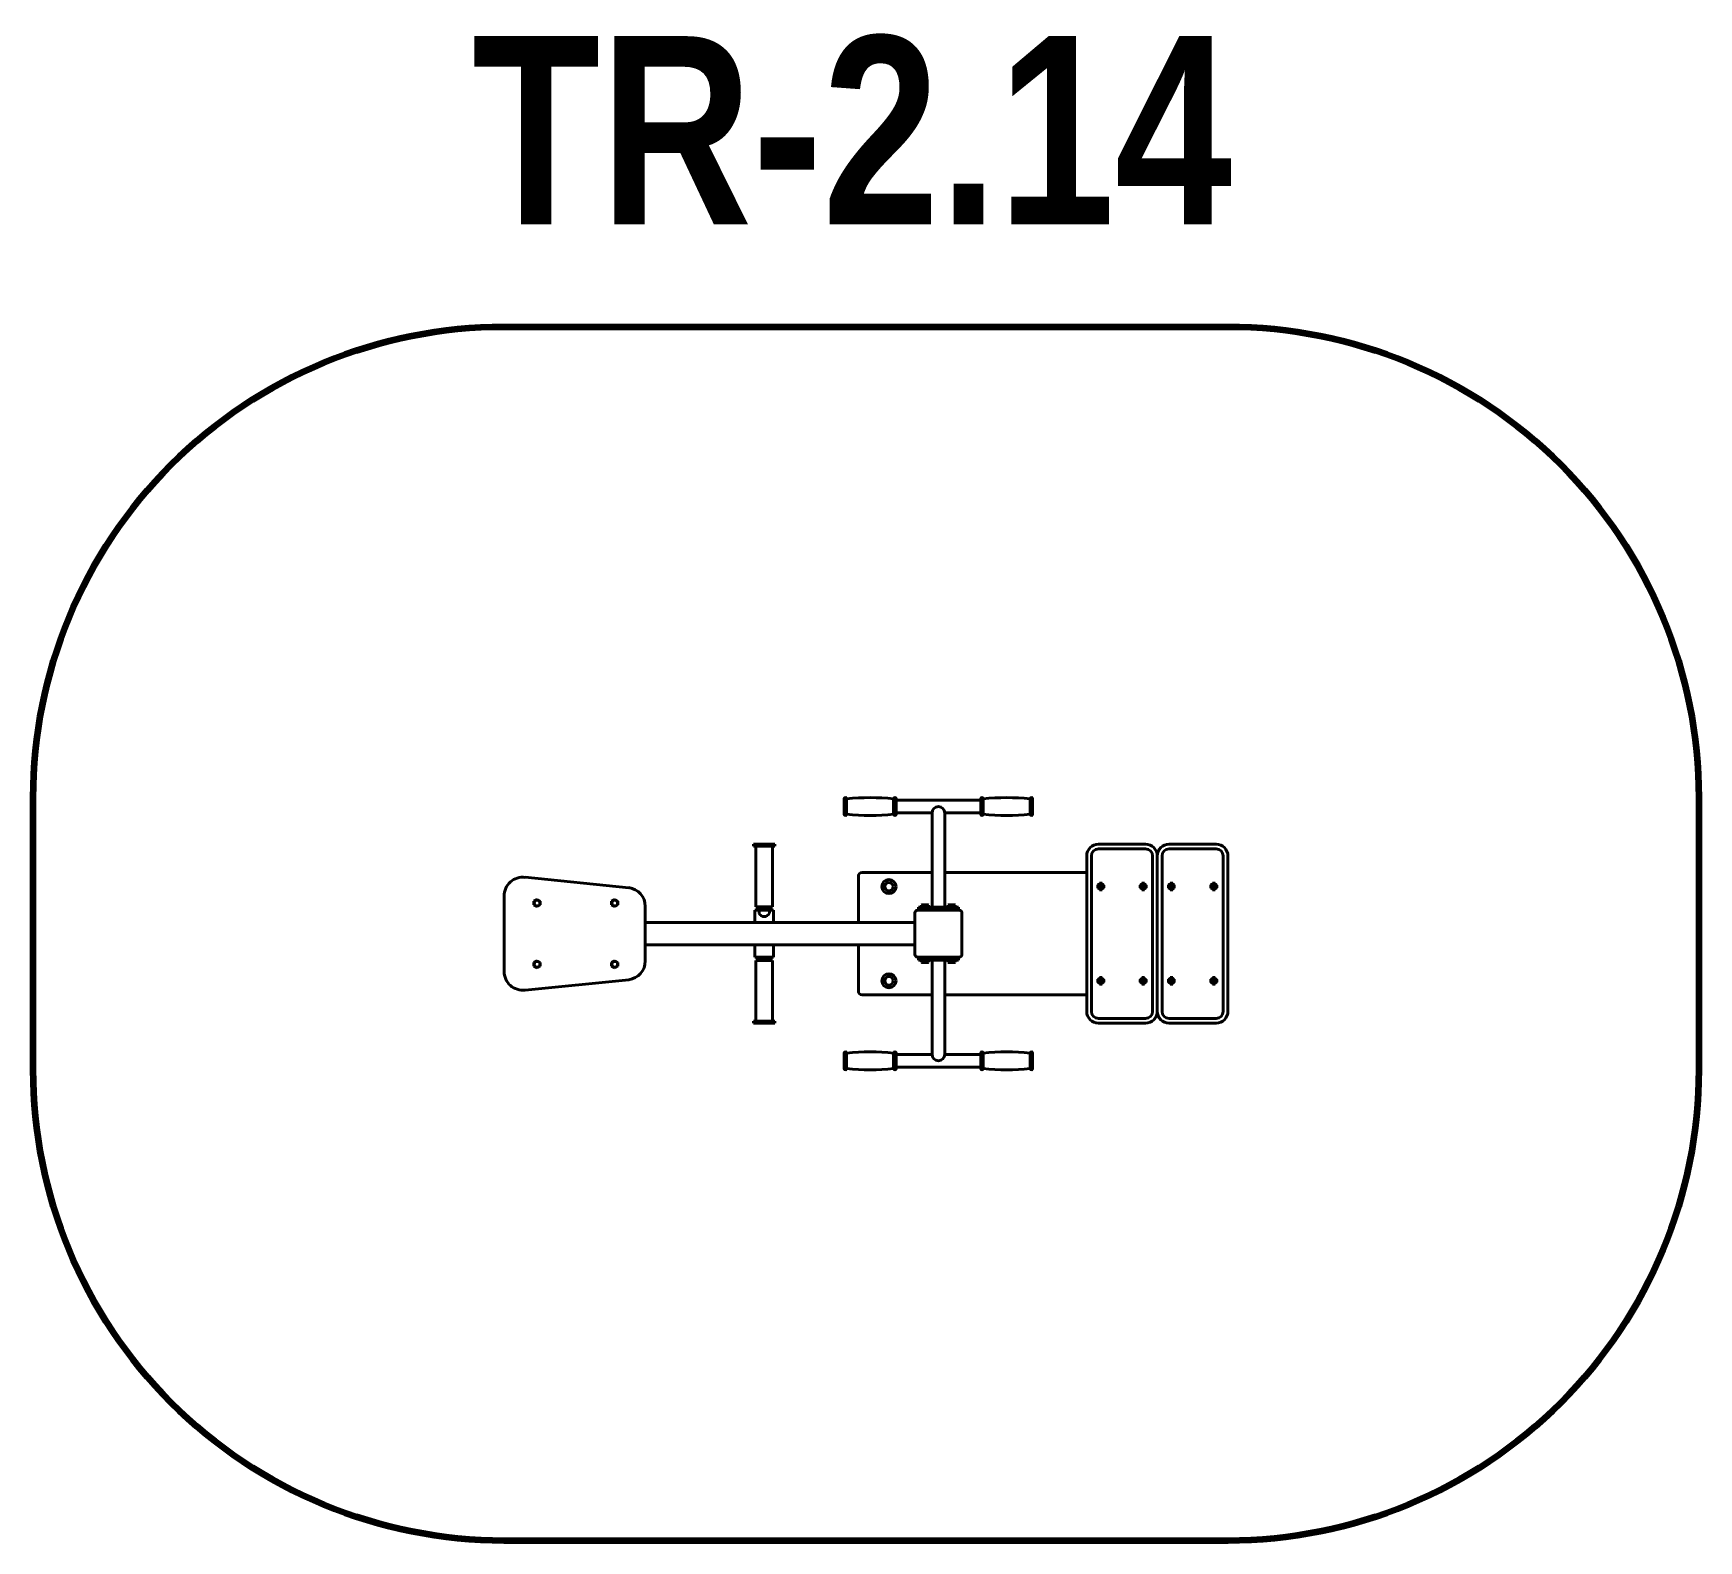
# Model space of a CAD drawing. Header units: millimetres. Extents: x 163413 to 166951, y 1082 to 4283.
import ezdxf

# ---------------------------------------------------------------- set-up
doc = ezdxf.new("R2010")
doc.units = ezdxf.units.MM
doc.set_wipeout_variables(frame=1)
doc.layers.add('DiKom', color=7, linetype='Continuous')
doc.styles.add('style1', font='arialbd.ttf', dxfattribs={"width": 0.8})

msp = doc.modelspace()

# ---------------------------------------------------------------- linework, layer by layer
at = {"layer": 'DiKom', "color": 7, "linetype": 'Continuous', "lineweight": 40}
for p, q in [((165135.7, 2625), (165135.7, 2658)), ((165140.7, 2625), (165140.7, 2658)), ((165240.7, 2625), (165240.7, 2658)), ((165245.7, 2625), (165245.7, 2658)), ((165425.7, 2654.9), (165245.7, 2654.9)), ((165425.7, 2625), (165425.7, 2658)), ((165430.7, 2625), (165430.7, 2658)), ((165530.7, 2625), (165530.7, 2658)), ((165535.7, 2625), (165535.7, 2658)), ((165245.7, 2628.1), (165322.3, 2628.1)), ((165322.3, 2628.1), (165322.3, 2427.5)), ((165349.1, 2628.1), (165349.1, 2427.5)), ((165349.1, 2628.1), (165425.7, 2628.1)), ((164943.2, 2557.5), (164943.2, 2561.5)), ((164943.2, 2561.5), (164988.2, 2561.5)), ((164988.2, 2557.5), (164943.2, 2557.5)), ((164948.2, 2557.5), (164948.2, 2428.5)), ((164948.2, 2557.5), (164983.2, 2557.5)), ((164983.2, 2428.5), (164983.2, 2557.5)), ((164988.2, 2561.5), (164988.2, 2557.5)), ((165775.7, 2561.5), (165675.7, 2561.5)), ((165675.7, 2551.5), (165775.7, 2551.5)), ((165825.7, 2561.5), (165925.7, 2561.5)), ((165925.7, 2551.5), (165825.7, 2551.5)), ((165650.7, 2536.5), (165650.7, 2206.5)), ((165660.7, 2206.5), (165660.7, 2536.5)), ((165790.7, 2536.5), (165790.7, 2206.5)), ((165800.7, 2206.5), (165800.7, 2536.5)), ((165800.7, 2206.5), (165800.7, 2536.5)), ((165810.7, 2536.5), (165810.7, 2206.5)), ((165940.7, 2206.5), (165940.7, 2536.5)), ((165950.7, 2536.5), (165950.7, 2206.5)), ((164677.9, 2469.2), (164457.9, 2491.2)), ((165165.7, 2493.5), (165165.7, 2395.5)), ((165173.7, 2501.5), (165322.3, 2501.5)), ((165188.2, 2501.5), (165322.3, 2501.5)), ((165349.1, 2501.5), (165527.3, 2501.5)), ((165518.2, 2501.5), (165650.7, 2501.5)), ((165554.1, 2501.5), (165650.7, 2501.5)), ((165554.1, 2501.5), (165650.7, 2501.5)), ((164413.2, 2371.5), (164413.2, 2451.4)), ((164483.2, 2444), (164476.7, 2440.2)), ((164489.7, 2440.2), (164483.2, 2444)), ((164648.2, 2444), (164641.7, 2440.2)), ((164654.7, 2440.2), (164648.2, 2444)), ((164476.7, 2440.2), (164476.7, 2432.7)), ((164476.7, 2432.7), (164483.2, 2429)), ((164483.2, 2429), (164489.7, 2432.7)), ((164489.7, 2432.7), (164489.7, 2440.2)), ((164641.7, 2440.2), (164641.7, 2432.7)), ((164641.7, 2432.7), (164648.2, 2429)), ((164648.2, 2429), (164654.7, 2432.7)), ((164654.7, 2432.7), (164654.7, 2440.2)), ((164713.2, 2371.5), (164713.2, 2429.5)), ((164985.7, 2421.5), (164945.8, 2421.5)), ((164945.8, 2395.5), (164945.8, 2421.5)), ((164948.2, 2428.5), (164955.7, 2428.5)), ((164950.7, 2427.5), (164950.7, 2421.5)), ((164980.7, 2427.5), (164950.7, 2427.5)), ((164954.7, 2415.1), (164954.7, 2421.5)), ((164955.7, 2428.5), (164955.7, 2427.5)), ((164975.7, 2428.5), (164955.7, 2428.5)), ((164975.7, 2427.5), (164975.7, 2428.5)), ((164975.7, 2428.5), (164983.2, 2428.5)), ((164976.7, 2415.1), (164976.7, 2421.5)), ((164980.7, 2427.5), (164980.7, 2421.5)), ((164985.7, 2395.5), (164985.7, 2421.5)), ((165285.7, 2327.5), (165285.7, 2415.5)), ((165379.7, 2421.5), (165291.7, 2421.5)), ((165379.7, 2421.5), (165291.7, 2421.5)), ((165378.2, 2427.5), (165293.2, 2427.5)), ((165293.2, 2427.5), (165293.2, 2421.5)), ((165301.2, 2432.8), (165299.8, 2432)), ((165299.8, 2432), (165299.8, 2427.5)), ((165299.8, 2427.5), (165307.3, 2427.5)), ((165307.3, 2432.8), (165301.2, 2432.8)), ((165303.6, 2432), (165303.6, 2427.5)), ((165307.3, 2432.8), (165313.5, 2432.8)), ((165314.8, 2427.5), (165307.3, 2427.5)), ((165311.1, 2432), (165311.1, 2427.5)), ((165313.5, 2432.8), (165314.8, 2432)), ((165314.8, 2432), (165314.8, 2427.5)), ((165357.9, 2432.8), (165356.6, 2432)), ((165356.6, 2432), (165356.6, 2427.5)), ((165356.6, 2427.5), (165364.1, 2427.5)), ((165364.1, 2432.8), (165357.9, 2432.8)), ((165360.3, 2432), (165360.3, 2427.5)), ((165364.1, 2432.8), (165370.2, 2432.8)), ((165371.6, 2427.5), (165364.1, 2427.5)), ((165367.8, 2432), (165367.8, 2427.5)), ((165370.2, 2432.8), (165371.6, 2432)), ((165371.6, 2432), (165371.6, 2427.5)), ((165378.2, 2427.5), (165378.2, 2421.5)), ((165385.7, 2327.5), (165385.7, 2415.5)), ((164413.2, 2371.5), (164413.2, 2291.5)), ((164713.2, 2395.5), (165285.7, 2395.5)), ((164713.2, 2371.5), (164713.2, 2313.5)), ((165285.7, 2389), (165285.7, 2354)), ((165385.7, 2347.5), (165385.7, 2395.5)), ((165285.7, 2347.5), (164713.2, 2347.5)), ((164945.8, 2321.5), (164945.8, 2347.5)), ((164985.7, 2321.5), (164985.7, 2347.5)), ((165165.7, 2347.5), (165165.7, 2249.5)), ((164483.2, 2314), (164476.7, 2310.2)), ((164476.7, 2310.2), (164476.7, 2302.7)), ((164476.7, 2302.7), (164483.2, 2299)), ((164489.7, 2310.2), (164483.2, 2314)), ((164483.2, 2299), (164489.7, 2302.7)), ((164489.7, 2302.7), (164489.7, 2310.2)), ((164648.2, 2314), (164641.7, 2310.2)), ((164641.7, 2310.2), (164641.7, 2302.7)), ((164641.7, 2302.7), (164648.2, 2299)), ((164654.7, 2310.2), (164648.2, 2314)), ((164648.2, 2299), (164654.7, 2302.7)), ((164654.7, 2302.7), (164654.7, 2310.2)), ((164985.7, 2321.5), (164945.8, 2321.5)), ((164985.7, 2321.5), (164945.8, 2321.5)), ((164948.2, 2185.5), (164948.2, 2314.5)), ((164948.2, 2314.5), (164955.7, 2314.5)), ((164950.7, 2315.5), (164950.7, 2321.5)), ((164980.7, 2315.5), (164950.7, 2315.5)), ((164955.7, 2314.5), (164955.7, 2315.5)), ((164975.7, 2314.5), (164955.7, 2314.5)), ((164975.7, 2315.5), (164975.7, 2314.5)), ((164975.7, 2314.5), (164983.2, 2314.5)), ((164980.7, 2315.5), (164980.7, 2321.5)), ((164983.2, 2314.5), (164983.2, 2185.5)), ((165379.7, 2321.5), (165291.7, 2321.5)), ((165293.2, 2315.5), (165293.2, 2321.5)), ((165378.2, 2315.5), (165293.2, 2315.5)), ((165299.8, 2310.9), (165299.8, 2315.5)), ((165299.8, 2315.5), (165307.3, 2315.5)), ((165301.2, 2310.2), (165299.8, 2310.9)), ((165307.3, 2310.2), (165301.2, 2310.2)), ((165303.6, 2310.9), (165303.6, 2315.5)), ((165314.8, 2315.5), (165307.3, 2315.5)), ((165307.3, 2310.2), (165313.5, 2310.2)), ((165311.1, 2310.9), (165311.1, 2315.5)), ((165313.5, 2310.2), (165314.8, 2310.9)), ((165314.8, 2310.9), (165314.8, 2315.5)), ((165322.3, 2114.9), (165322.3, 2315.5)), ((165349.1, 2114.9), (165349.1, 2315.5)), ((165356.6, 2310.9), (165356.6, 2315.5)), ((165356.6, 2315.5), (165364.1, 2315.5)), ((165357.9, 2310.2), (165356.6, 2310.9)), ((165364.1, 2310.2), (165357.9, 2310.2)), ((165360.3, 2310.9), (165360.3, 2315.5)), ((165371.6, 2315.5), (165364.1, 2315.5)), ((165364.1, 2310.2), (165370.2, 2310.2)), ((165367.8, 2310.9), (165367.8, 2315.5)), ((165370.2, 2310.2), (165371.6, 2310.9)), ((165371.6, 2310.9), (165371.6, 2315.5)), ((165378.2, 2315.5), (165378.2, 2321.5)), ((164677.9, 2273.7), (164457.9, 2251.8)), ((165173.7, 2241.5), (165322.3, 2241.5)), ((165188.2, 2241.5), (165322.3, 2241.5)), ((165349.1, 2241.5), (165650.7, 2241.5)), ((165554.1, 2241.5), (165650.7, 2241.5)), ((164988.2, 2185.5), (164943.2, 2185.5)), ((164943.2, 2185.5), (164943.2, 2181.5)), ((164943.2, 2181.5), (164988.2, 2181.5)), ((164948.2, 2185.5), (164983.2, 2185.5)), ((164988.2, 2181.5), (164988.2, 2185.5)), ((165760.7, 2191.5), (165675.7, 2191.5)), ((165760.7, 2181.5), (165675.7, 2181.5)), ((165690.7, 2191.5), (165775.7, 2191.5)), ((165690.7, 2181.5), (165775.7, 2181.5)), ((165910.7, 2191.5), (165825.7, 2191.5)), ((165910.7, 2181.5), (165825.7, 2181.5)), ((165840.7, 2191.5), (165925.7, 2191.5)), ((165840.7, 2181.5), (165925.7, 2181.5)), ((165135.7, 2118), (165135.7, 2085)), ((165140.7, 2118), (165140.7, 2085)), ((165240.7, 2118), (165240.7, 2085)), ((165245.7, 2118), (165245.7, 2085)), ((165245.7, 2114.9), (165322.3, 2114.9)), ((165425.7, 2088.1), (165245.7, 2088.1)), ((165349.1, 2114.9), (165425.7, 2114.9)), ((165425.7, 2118), (165425.7, 2085)), ((165430.7, 2118), (165430.7, 2085)), ((165530.7, 2118), (165530.7, 2085)), ((165535.7, 2118), (165535.7, 2085))]:
    msp.add_line(p, q, dxfattribs=at)
for centre, radius in [((165230.7, 2471.5), 15), ((165230.7, 2471.5), 9), ((164483.2, 2436.5), 6.18), ((164648.2, 2436.5), 6.18), ((164483.2, 2306.5), 6.18), ((164648.2, 2306.5), 6.18), ((165230.7, 2271.5), 15), ((165230.7, 2271.5), 9)]:
    msp.add_circle(centre, radius, dxfattribs=at)
for centre, radius, start, end in [((165138.2, 2658), 2.5, 0, 180), ((165190.7, 2159.2), 501.2, 84.2752, 95.7248), ((165243.2, 2658), 2.5, 0, 180), ((165428.2, 2658), 2.5, 0, 180), ((165480.7, 2159.2), 501.2, 84.2752, 95.7248), ((165533.2, 2658), 2.5, 0, 180), ((165138.2, 2625), 2.5, 180, 0), ((165190.7, 3123.7), 501.2, 264.2752, 275.7248), ((165243.2, 2625), 2.5, 180, 0), ((165335.7, 2628.1), 13.4, 0, 180), ((165428.2, 2625), 2.5, 180, 0), ((165480.7, 3123.7), 501.2, 264.2752, 275.7248), ((165533.2, 2625), 2.5, 180, 0), ((165675.7, 2536.5), 25, 90, 180), ((165675.7, 2536.5), 15, 90, 180), ((165775.7, 2536.5), 25, 0, 90), ((165775.7, 2536.5), 15, 0, 90), ((165825.7, 2536.5), 25, 90, 180), ((165825.7, 2536.5), 15, 90, 180), ((165925.7, 2536.5), 25, 0, 90), ((165925.7, 2536.5), 15, 0, 90), ((164453.2, 2451.4), 40, 83.2329, 180), ((165173.7, 2493.5), 8, 90, 180), ((164673.2, 2429.5), 40, 0, 83.2329), ((164965.7, 2419.8), 12, 203.1607, 336.8393), ((165291.7, 2415.5), 6, 90, 180), ((165301.8, 2430.1), 2.64, 46.7539, 119.0633), ((165307.3, 2423.2), 9.55, 90, 113.1373), ((165307.3, 2423.2), 9.55, 66.8627, 90), ((165312.9, 2430.1), 2.64, 60.9367, 133.2461), ((165358.5, 2430.1), 2.64, 46.7539, 119.0633), ((165364.1, 2423.2), 9.55, 90, 113.1373), ((165364.1, 2423.2), 9.55, 66.8627, 90), ((165369.6, 2430.1), 2.64, 60.9367, 133.2461), ((165379.7, 2415.5), 6, 0, 90), ((164673.2, 2313.5), 40, 276.7671, 0), ((165291.7, 2327.5), 6, 180, 270), ((165301.8, 2312.9), 2.64, 240.9367, 313.2461), ((165307.3, 2319.7), 9.55, 246.8627, 270), ((165307.3, 2319.7), 9.55, 270, 293.1373), ((165312.9, 2312.9), 2.64, 226.7539, 299.0633), ((165358.5, 2312.9), 2.64, 240.9367, 313.2461), ((165364.1, 2319.7), 9.55, 246.8627, 270), ((165364.1, 2319.7), 9.55, 270, 293.1373), ((165369.6, 2312.9), 2.64, 226.7539, 299.0633), ((165379.7, 2327.5), 6, 270, 0), ((164453.2, 2291.5), 40, 180, 276.7671), ((165173.7, 2249.5), 8, 180, 270), ((165675.7, 2206.5), 25, 180, 270), ((165675.7, 2206.5), 15, 180, 270), ((165775.7, 2206.5), 25, 270, 0), ((165775.7, 2206.5), 15, 270, 0), ((165775.7, 2206.5), 25, 319.4895, 0), ((165825.7, 2206.5), 25, 180, 220.5105), ((165825.7, 2206.5), 25, 180, 270), ((165825.7, 2206.5), 15, 180, 270), ((165925.7, 2206.5), 25, 270, 0), ((165925.7, 2206.5), 15, 270, 0), ((165138.2, 2118), 2.5, 0, 180), ((165190.7, 1619.2), 501.2, 84.2752, 95.7248), ((165243.2, 2118), 2.5, 0, 180), ((165335.7, 2114.9), 13.4, 180, 0), ((165428.2, 2118), 2.5, 0, 180), ((165480.7, 1619.2), 501.2, 84.2752, 95.7248), ((165533.2, 2118), 2.5, 0, 180), ((165138.2, 2085), 2.5, 180, 0), ((165190.7, 2583.7), 501.2, 264.2752, 275.7248), ((165243.2, 2085), 2.5, 180, 0), ((165428.2, 2085), 2.5, 180, 0), ((165480.7, 2583.7), 501.2, 264.2752, 275.7248), ((165533.2, 2085), 2.5, 180, 0)]:
    msp.add_arc(centre, radius, start, end, dxfattribs=at)

# ---------------------------------------------------------------- texts
at = {"layer": 'DiKom', "insert": (164344.7, 4277.5), "char_height": 400, "attachment_point": 1, "style": 'style1'}
msp.add_mtext_dynamic_manual_height_columns('TR-2.14', width=2593.765, gutter_width=2.15, heights=[0], dxfattribs=at)

# ---------------------------------------------------------------- next in the draw order: wipeouts: each hides what was drawn before it
at = {"color": 7, "linetype": 'Continuous', "lineweight": 40}
for points in [[(165686.7, 2468), (165686.7, 2474.9), (165686.7, 2474.9), (165680.7, 2478.4), (165680.7, 2478.4), (165674.7, 2474.9), (165674.7, 2474.9), (165674.7, 2468), (165674.7, 2468), (165680.7, 2464.5), (165680.7, 2464.5)], [(165776.7, 2468), (165776.7, 2474.9), (165776.7, 2474.9), (165770.7, 2478.4), (165770.7, 2478.4), (165764.7, 2474.9), (165764.7, 2474.9), (165764.7, 2468), (165764.7, 2468), (165770.7, 2464.5), (165770.7, 2464.5)], [(165836.7, 2468), (165836.7, 2474.9), (165836.7, 2474.9), (165830.7, 2478.4), (165830.7, 2478.4), (165824.7, 2474.9), (165824.7, 2474.9), (165824.7, 2468), (165824.7, 2468), (165830.7, 2464.5), (165830.7, 2464.5)], [(165926.7, 2468), (165926.7, 2474.9), (165926.7, 2474.9), (165920.7, 2478.4), (165920.7, 2478.4), (165914.7, 2474.9), (165914.7, 2474.9), (165914.7, 2468), (165914.7, 2468), (165920.7, 2464.5), (165920.7, 2464.5)], [(165686.7, 2268), (165686.7, 2274.9), (165686.7, 2274.9), (165680.7, 2278.4), (165680.7, 2278.4), (165674.7, 2274.9), (165674.7, 2274.9), (165674.7, 2268), (165674.7, 2268), (165680.7, 2264.5), (165680.7, 2264.5)], [(165776.7, 2268), (165776.7, 2274.9), (165776.7, 2274.9), (165770.7, 2278.4), (165770.7, 2278.4), (165764.7, 2274.9), (165764.7, 2274.9), (165764.7, 2268), (165764.7, 2268), (165770.7, 2264.5), (165770.7, 2264.5)], [(165836.7, 2268), (165836.7, 2274.9), (165836.7, 2274.9), (165830.7, 2278.4), (165830.7, 2278.4), (165824.7, 2274.9), (165824.7, 2274.9), (165824.7, 2268), (165824.7, 2268), (165830.7, 2264.5), (165830.7, 2264.5)], [(165926.7, 2268), (165926.7, 2274.9), (165926.7, 2274.9), (165920.7, 2278.4), (165920.7, 2278.4), (165914.7, 2274.9), (165914.7, 2274.9), (165914.7, 2268), (165914.7, 2268), (165920.7, 2264.5), (165920.7, 2264.5)]]:
    msp.add_wipeout(points, dxfattribs=at).dxf.layer = 'DiKom'

# ---------------------------------------------------------------- next in the draw order: linework, layer by layer
at = {"layer": 'DiKom', "color": 7, "linetype": 'Continuous', "lineweight": 40}
for p, q in [((165674.7, 2474.9), (165680.7, 2478.4)), ((165680.7, 2461.5), (165680.7, 2481.4)), ((165680.7, 2478.4), (165686.7, 2474.9)), ((165764.7, 2474.9), (165770.7, 2478.4)), ((165770.7, 2461.5), (165770.7, 2481.4)), ((165770.7, 2478.4), (165776.7, 2474.9)), ((165830.7, 2478.4), (165824.7, 2474.9)), ((165830.7, 2461.5), (165830.7, 2481.4)), ((165836.7, 2474.9), (165830.7, 2478.4)), ((165920.7, 2478.4), (165914.7, 2474.9)), ((165920.7, 2461.5), (165920.7, 2481.4)), ((165926.7, 2474.9), (165920.7, 2478.4)), ((165671.7, 2471.5), (165689.7, 2471.5)), ((165674.7, 2468), (165674.7, 2474.9)), ((165680.7, 2464.5), (165674.7, 2468)), ((165686.7, 2468), (165680.7, 2464.5)), ((165686.7, 2474.9), (165686.7, 2468)), ((165761.7, 2471.5), (165779.7, 2471.5)), ((165764.7, 2468), (165764.7, 2474.9)), ((165770.7, 2464.5), (165764.7, 2468)), ((165776.7, 2468), (165770.7, 2464.5)), ((165776.7, 2474.9), (165776.7, 2468)), ((165839.7, 2471.5), (165821.7, 2471.5)), ((165824.7, 2474.9), (165824.7, 2468)), ((165824.7, 2468), (165830.7, 2464.5)), ((165830.7, 2464.5), (165836.7, 2468)), ((165836.7, 2468), (165836.7, 2474.9)), ((165929.7, 2471.5), (165911.7, 2471.5)), ((165914.7, 2474.9), (165914.7, 2468)), ((165914.7, 2468), (165920.7, 2464.5)), ((165920.7, 2464.5), (165926.7, 2468)), ((165926.7, 2468), (165926.7, 2474.9)), ((165671.7, 2271.5), (165689.7, 2271.5)), ((165674.7, 2274.9), (165680.7, 2278.4)), ((165674.7, 2268), (165674.7, 2274.9)), ((165680.7, 2264.5), (165674.7, 2268)), ((165680.7, 2261.5), (165680.7, 2281.4)), ((165680.7, 2278.4), (165686.7, 2274.9)), ((165686.7, 2268), (165680.7, 2264.5)), ((165686.7, 2274.9), (165686.7, 2268)), ((165761.7, 2271.5), (165779.7, 2271.5)), ((165764.7, 2274.9), (165770.7, 2278.4)), ((165764.7, 2268), (165764.7, 2274.9)), ((165770.7, 2264.5), (165764.7, 2268)), ((165770.7, 2261.5), (165770.7, 2281.4)), ((165770.7, 2278.4), (165776.7, 2274.9)), ((165776.7, 2268), (165770.7, 2264.5)), ((165776.7, 2274.9), (165776.7, 2268)), ((165839.7, 2271.5), (165821.7, 2271.5)), ((165830.7, 2278.4), (165824.7, 2274.9)), ((165824.7, 2274.9), (165824.7, 2268)), ((165824.7, 2268), (165830.7, 2264.5)), ((165830.7, 2261.5), (165830.7, 2281.4)), ((165836.7, 2274.9), (165830.7, 2278.4)), ((165830.7, 2264.5), (165836.7, 2268)), ((165836.7, 2268), (165836.7, 2274.9)), ((165929.7, 2271.5), (165911.7, 2271.5)), ((165920.7, 2278.4), (165914.7, 2274.9)), ((165914.7, 2274.9), (165914.7, 2268)), ((165914.7, 2268), (165920.7, 2264.5)), ((165920.7, 2261.5), (165920.7, 2281.4)), ((165926.7, 2274.9), (165920.7, 2278.4)), ((165920.7, 2264.5), (165926.7, 2268)), ((165926.7, 2268), (165926.7, 2274.9))]:
    msp.add_line(p, q, dxfattribs=at)
at = {"layer": 'DiKom', "color": 3, "lineweight": 200}
msp.add_lwpolyline([(163413.2, 2082.5), (163413.2, 2660.5, -0.414214), (164413.2, 3660.5), (165950.7, 3660.5, -0.414214), (166950.7, 2660.5), (166950.7, 2082.5, -0.414214), (165950.7, 1082.5), (164413.2, 1082.5, -0.414214)], format="xyb", close=True, dxfattribs=at)
at = {"layer": 'DiKom', "color": 7, "linetype": 'Continuous', "lineweight": 40}
for centre in [(165680.7, 2471.5), (165770.7, 2471.5), (165830.7, 2471.5), (165920.7, 2471.5), (165680.7, 2271.5), (165770.7, 2271.5), (165830.7, 2271.5), (165920.7, 2271.5)]:
    msp.add_circle(centre, 5.7, dxfattribs=at)

doc.saveas('drawing.dxf')
